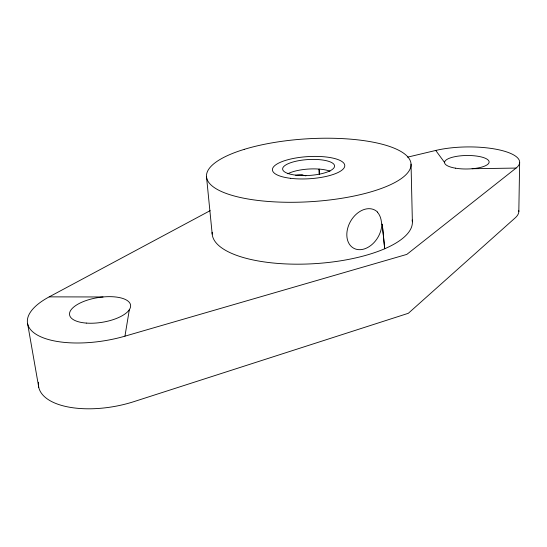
<?xml version="1.0" encoding="UTF-8"?>
<svg xmlns="http://www.w3.org/2000/svg" width="547" height="547" viewBox="0 0 547 547"><rect width="100%" height="100%" fill="white"/><g stroke="black" fill="none" stroke-linecap="round" stroke-linejoin="round"><path stroke-width="0.82" d="M518.823 211.559L519.65 162.507M210.164 210.643L49.203 296.864A72.826 29.565 -9.1 0 0 38.605 335.742A72.826 29.565 -9.1 0 0 124.942 336.166L129.338 309.725M407.577 157.153L435.74 150.452A52.491 15.918 -0.7 0 1 498.939 149.816A52.491 15.918 -0.7 0 1 516.081 168.073L406.831 254.389L124.942 336.166M472.129 168.743L516.081 168.073M49.203 296.864L103.048 296.973M302.088 174.917L305.93 175.867M435.74 150.452L444.547 162.452M27.637 323.858L38.748 387.249M382.264 224.4L384.698 248.755L382.25 224.058M206.506 176.722L212.202 234.089M319.298 174.035L319.127 169.085L319.291 174.096M411.043 164.168L412.376 221.788M287.79 173.761A25.928 8.164 -3.5 0 1 329.978 171.17M296.221 175.259A16.348 14.099 44.2 0 1 302.088 174.808M377.375 212.113A21.812 14.748 -71.2 0 1 381.574 224.297M381.799 224.865A21.818 15.856 -60.3 0 1 358.77 249.671A21.818 15.856 -60.3 0 1 349.731 222.868A21.818 15.856 -60.3 0 1 377.451 211.976M518.795 210.657A51.548 17.88 -0.3 0 1 515.301 217.781L408.342 313.287L133.953 401.621A71.062 32.752 -10.1 0 1 38.495 382.257M412.178 219.997A100.279 36.088 -3.5 0 1 314.552 263.668A100.279 36.088 -3.5 0 1 212.168 232.284M244.235 149.358L240.618 150.507A102.46 31.487 -3.5 0 0 260.933 200.783A102.46 31.487 -3.5 0 0 410.168 168.77A102.46 31.487 -3.5 0 0 286.047 140.764L281.534 141.365A102.46 31.487 -3.5 0 0 244.235 149.358M290.607 178.315A36.232 11.09 -3.5 0 0 344.774 165.645A36.232 11.09 -3.5 0 0 290.43 159.081A36.232 11.09 -3.5 0 0 290.607 178.315M86.289 323.086A30.892 12.526 -9.1 0 0 130.589 305.199A30.892 12.526 -9.1 0 0 83.322 301.595A30.892 12.526 -9.1 0 0 86.289 323.086M455.384 168.161A22.29 6.755 -0.7 0 0 489.121 162.097A22.29 6.755 -0.7 0 0 456.007 156.463A22.29 6.755 -0.7 0 0 455.384 168.161M295.455 175.115A26.024 7.966 -3.5 0 0 334.566 166.117A26.024 7.966 -3.5 0 0 295.749 161.283A26.024 7.966 -3.5 0 0 295.455 175.115"/></g></svg>
